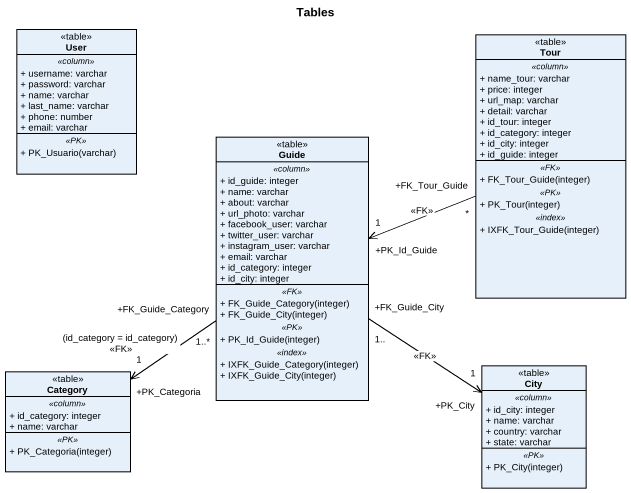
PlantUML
@startuml
title Tables
hide circle
hide empty members
skinparam classAttributeIconSize 0
class User <<table>> {
  .. <<column>> ..
  + username: varchar
  + password: varchar
  + name: varchar
  + last_name: varchar
  + phone: number
  + email: varchar
  .. <<PK>> ..
  + PK_Usuario(varchar)
}
class Tour <<table>> {
  .. <<column>> ..
  + name_tour: varchar
  + price: integer
  + url_map: varchar
  + detail: varchar
  + id_tour: integer
  + id_category: integer
  + id_city: integer
  + id_guide: integer
  .. <<FK>> ..
  + FK_Tour_Guide(integer)
  .. <<PK>> ..
  + PK_Tour(integer)
  .. <<index>> ..
  + IXFK_Tour_Guide(integer)
}
class Guide <<table>> {
  .. <<column>> ..
  + id_guide: integer
  + name: varchar
  + about: varchar
  + url_photo: varchar
  + facebook_user: varchar
  + twitter_user: varchar
  + instagram_user: varchar
  + email: varchar
  + id_category: integer
  + id_city: integer
  .. <<FK>> ..
  + FK_Guide_Category(integer)
  + FK_Guide_City(integer)
  .. <<PK>> ..
  + PK_Id_Guide(integer)
  .. <<index>> ..
  + IXFK_Guide_Category(integer)
  + IXFK_Guide_City(integer)
}
class Category <<table>> {
  .. <<column>> ..
  + id_category: integer
  + name: varchar
  .. <<PK>> ..
  + PK_Categoria(integer)
}
class City <<table>> {
  .. <<column>> ..
  + id_city: integer
  + name: varchar
  + country: varchar
  + state: varchar
  .. <<PK>> ..
  + PK_City(integer)
}
Tour "+FK_Tour_Guide\n*" -left-> "+PK_Id_Guide\n1" Guide : <<FK>>
Guide "+FK_Guide_Category\n1..*" --> "+PK_Categoria\n1" Category : (id_category = id_category)\n<<FK>>
Guide "+FK_Guide_City\n1.." --> "+PK_City\n1" City : <<FK>>
@enduml
